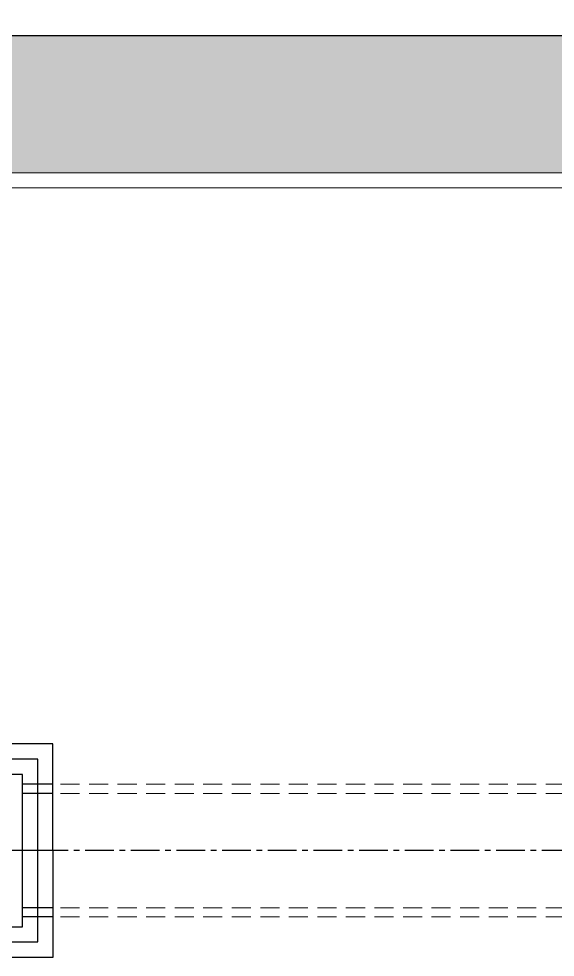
# Model space of a CAD drawing. Header units: millimetres. Extents: x -157642 to 241542, y -22875 to 31024.
# Drawn here: x -146901 to -139851, y 8775 to 21093 of the extents above; entities that cross this region are included whole.
import ezdxf

# ---------------------------------------------------------------- set-up
doc = ezdxf.new("R2010")
doc.units = ezdxf.units.MM
doc.header["$LTSCALE"] = 100
doc.header["$MEASUREMENT"] = 0
for name, pattern in [('CENTERX2', [4, 2.5, -0.5, 0.5, -0.5]), ('DASHED2', [0.375, 0.25, -0.125]), ('DASHEDX2', [1.5, 1, -0.5])]:
    doc.linetypes.add(name, pattern=pattern)
for name, color, linetype in [('00-Mepduong', 3, 'Continuous'), ('8', 8, 'Continuous'), ('L1-DRAINAGE-TRANS_PIPE', 230, 'CENTERX2')]:
    doc.layers.add(name, color=color, linetype=linetype)
for name, color, linetype, lineweight in [('3.Curb', 6, 'Continuous', 15), ('ARC_HATCH', 8, 'Continuous', 0), ('pipe', 23, 'DASHED2', 0)]:
    doc.layers.add(name, color=color, linetype=linetype, lineweight=lineweight)
doc.layers.add('4', color=4, linetype='DASHEDX2', transparency=0.1)

# ---------------------------------------------------------------- blocks, each defined once
blk = doc.blocks.new('ga1.5-db')
at = {"layer": '4', "ltscale": 3}
for points in [[(-0.817, -1.582), (1.344, -1.168), (0.817, 1.582), (-1.344, 1.168)], [(-0.658, -1.348), (1.11, -1.009), (0.658, 1.348), (-1.11, 1.009)]]:
    blk.add_lwpolyline(points, close=True, dxfattribs=at)
at = {"layer": '8', "ltscale": 1.5}
for p, q in [((0.917, 1.061), (0.524, 0.986)), ((0.939, 0.943), (0.547, 0.868)), ((1.221, -0.53), (0.829, -0.605)), ((1.244, -0.648), (0.851, -0.723))]:
    blk.add_line(p, q, dxfattribs=at)
at = {"layer": '8', "ltscale": 3}
blk.add_line((1.08, 0.207), (-1.08, -0.207), dxfattribs=at)
at = {"layer": '8', "ltscale": 1.5}
blk.add_lwpolyline([(-0.5, -1.114), (0.876, -0.851), (0.5, 1.114), (-0.876, 0.851)], close=True, dxfattribs=at)

msp = doc.modelspace()

# ---------------------------------------------------------------- hatches: boundary and pattern name
at = {"layer": 'ARC_HATCH'}
h = msp.add_hatch(dxfattribs=at)
h.set_pattern_fill('ANGLE', color=256, scale=200, angle=33.9181, style=0)
h.set_pattern_definition([(44.7531, (-68750, -5000), (-983.562, 992.076), [1016, -381]), (134.7531, (-68750, -5000), (-992.076, -983.562), [1016, -381])])
h.paths.add_polyline_path([(-66504, 15335), (-66525, 18335), (-60525, 18376), (-60504, 15377)])
h.paths.add_polyline_path([(-60504, 15377), (-60525, 18376), (-54525, 18418), (-54504, 15418)])
edge = h.paths.add_edge_path()
edge.add_line((-157642, 20875), (-157642, 19073))
edge.add_line((-157642, 19073), (-137147, 19072))
edge.add_line((-137147, 19072), (-87147, 15322))
edge.add_line((-87147, 15322), (-51903, 15322))
edge.add_arc((-51903, 23622), 8300, 269.9999, 340.6751)
edge.add_line((-44071, 20875), (-157642, 20875))

# ---------------------------------------------------------------- linework, layer by layer
at = {"layer": '00-Mepduong'}
msp.add_line((-157642, 20875), (-44071, 20875), dxfattribs=at)
at = {"layer": '3.Curb'}
for points in [[(-157642, 18873), (-137154, 18872), (-87155, 15122), (-51903, 15122, 0.414207), (-43403, 23622), (-43403, 30335)], [(-157642, 19073), (-137147, 19072), (-87147, 15322), (-51903, 15322, 0.414207), (-43603, 23622), (-43603, 30335)]]:
    msp.add_lwpolyline(points, format="xyb", dxfattribs=at)
at = {"layer": 'L1-DRAINAGE-TRANS_PIPE', "ltscale": 1.5}
msp.add_lwpolyline([(-116851, 10175), (-146851, 10175)], dxfattribs=at)
at = {"layer": 'pipe', "ltscale": 10}
for points in [[(-116851, 11045), (-146851, 11045)], [(-116851, 10925), (-146851, 10925)], [(-116851, 9425), (-146851, 9425)], [(-116851, 9305), (-146851, 9305)]]:
    msp.add_lwpolyline(points, dxfattribs=at)

# ---------------------------------------------------------------- block references
at = {"xscale": 1000, "yscale": 1000, "zscale": 1000, "rotation": 349.1650214129482}
msp.add_blockref('ga1.5-db', (-147551, 10175), dxfattribs=at)

doc.saveas('drawing.dxf')
